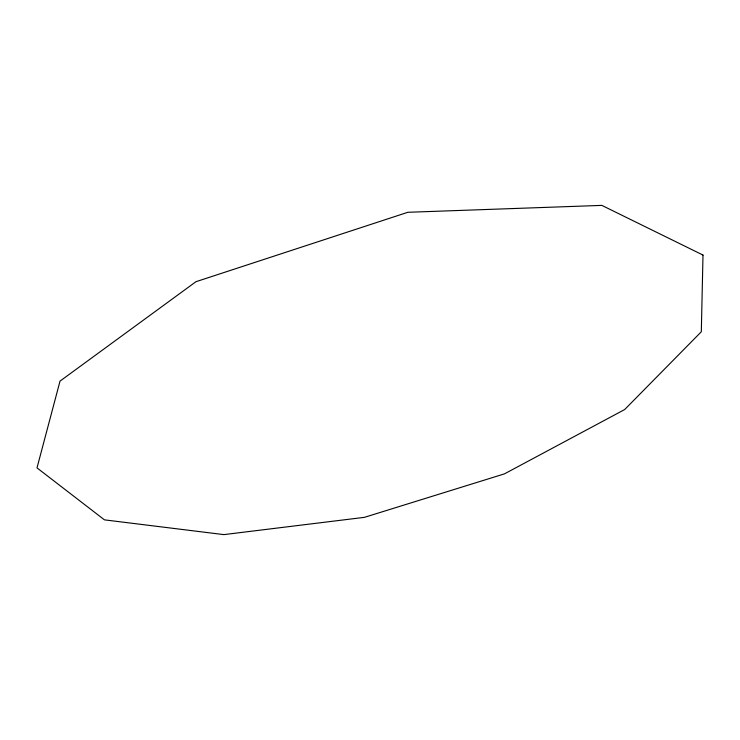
<?xml version="1.0" encoding="UTF-8"?>
<svg xmlns="http://www.w3.org/2000/svg" width="740" height="740" viewBox="0 0 740 740"><rect width="100%" height="100%" fill="white"/><g stroke="black" fill="none" stroke-linecap="round" stroke-linejoin="round"><path stroke-width="1.11" d="M703 255.069L701.317 331.761L624.69 409.535L504.458 473.868L364.432 517.343L223.859 534.613L104.46 519.859L37 467.884L60.033 381.1L195.943 281.709L407.851 212.288L601.842 205.387L703 255.069"/></g></svg>
